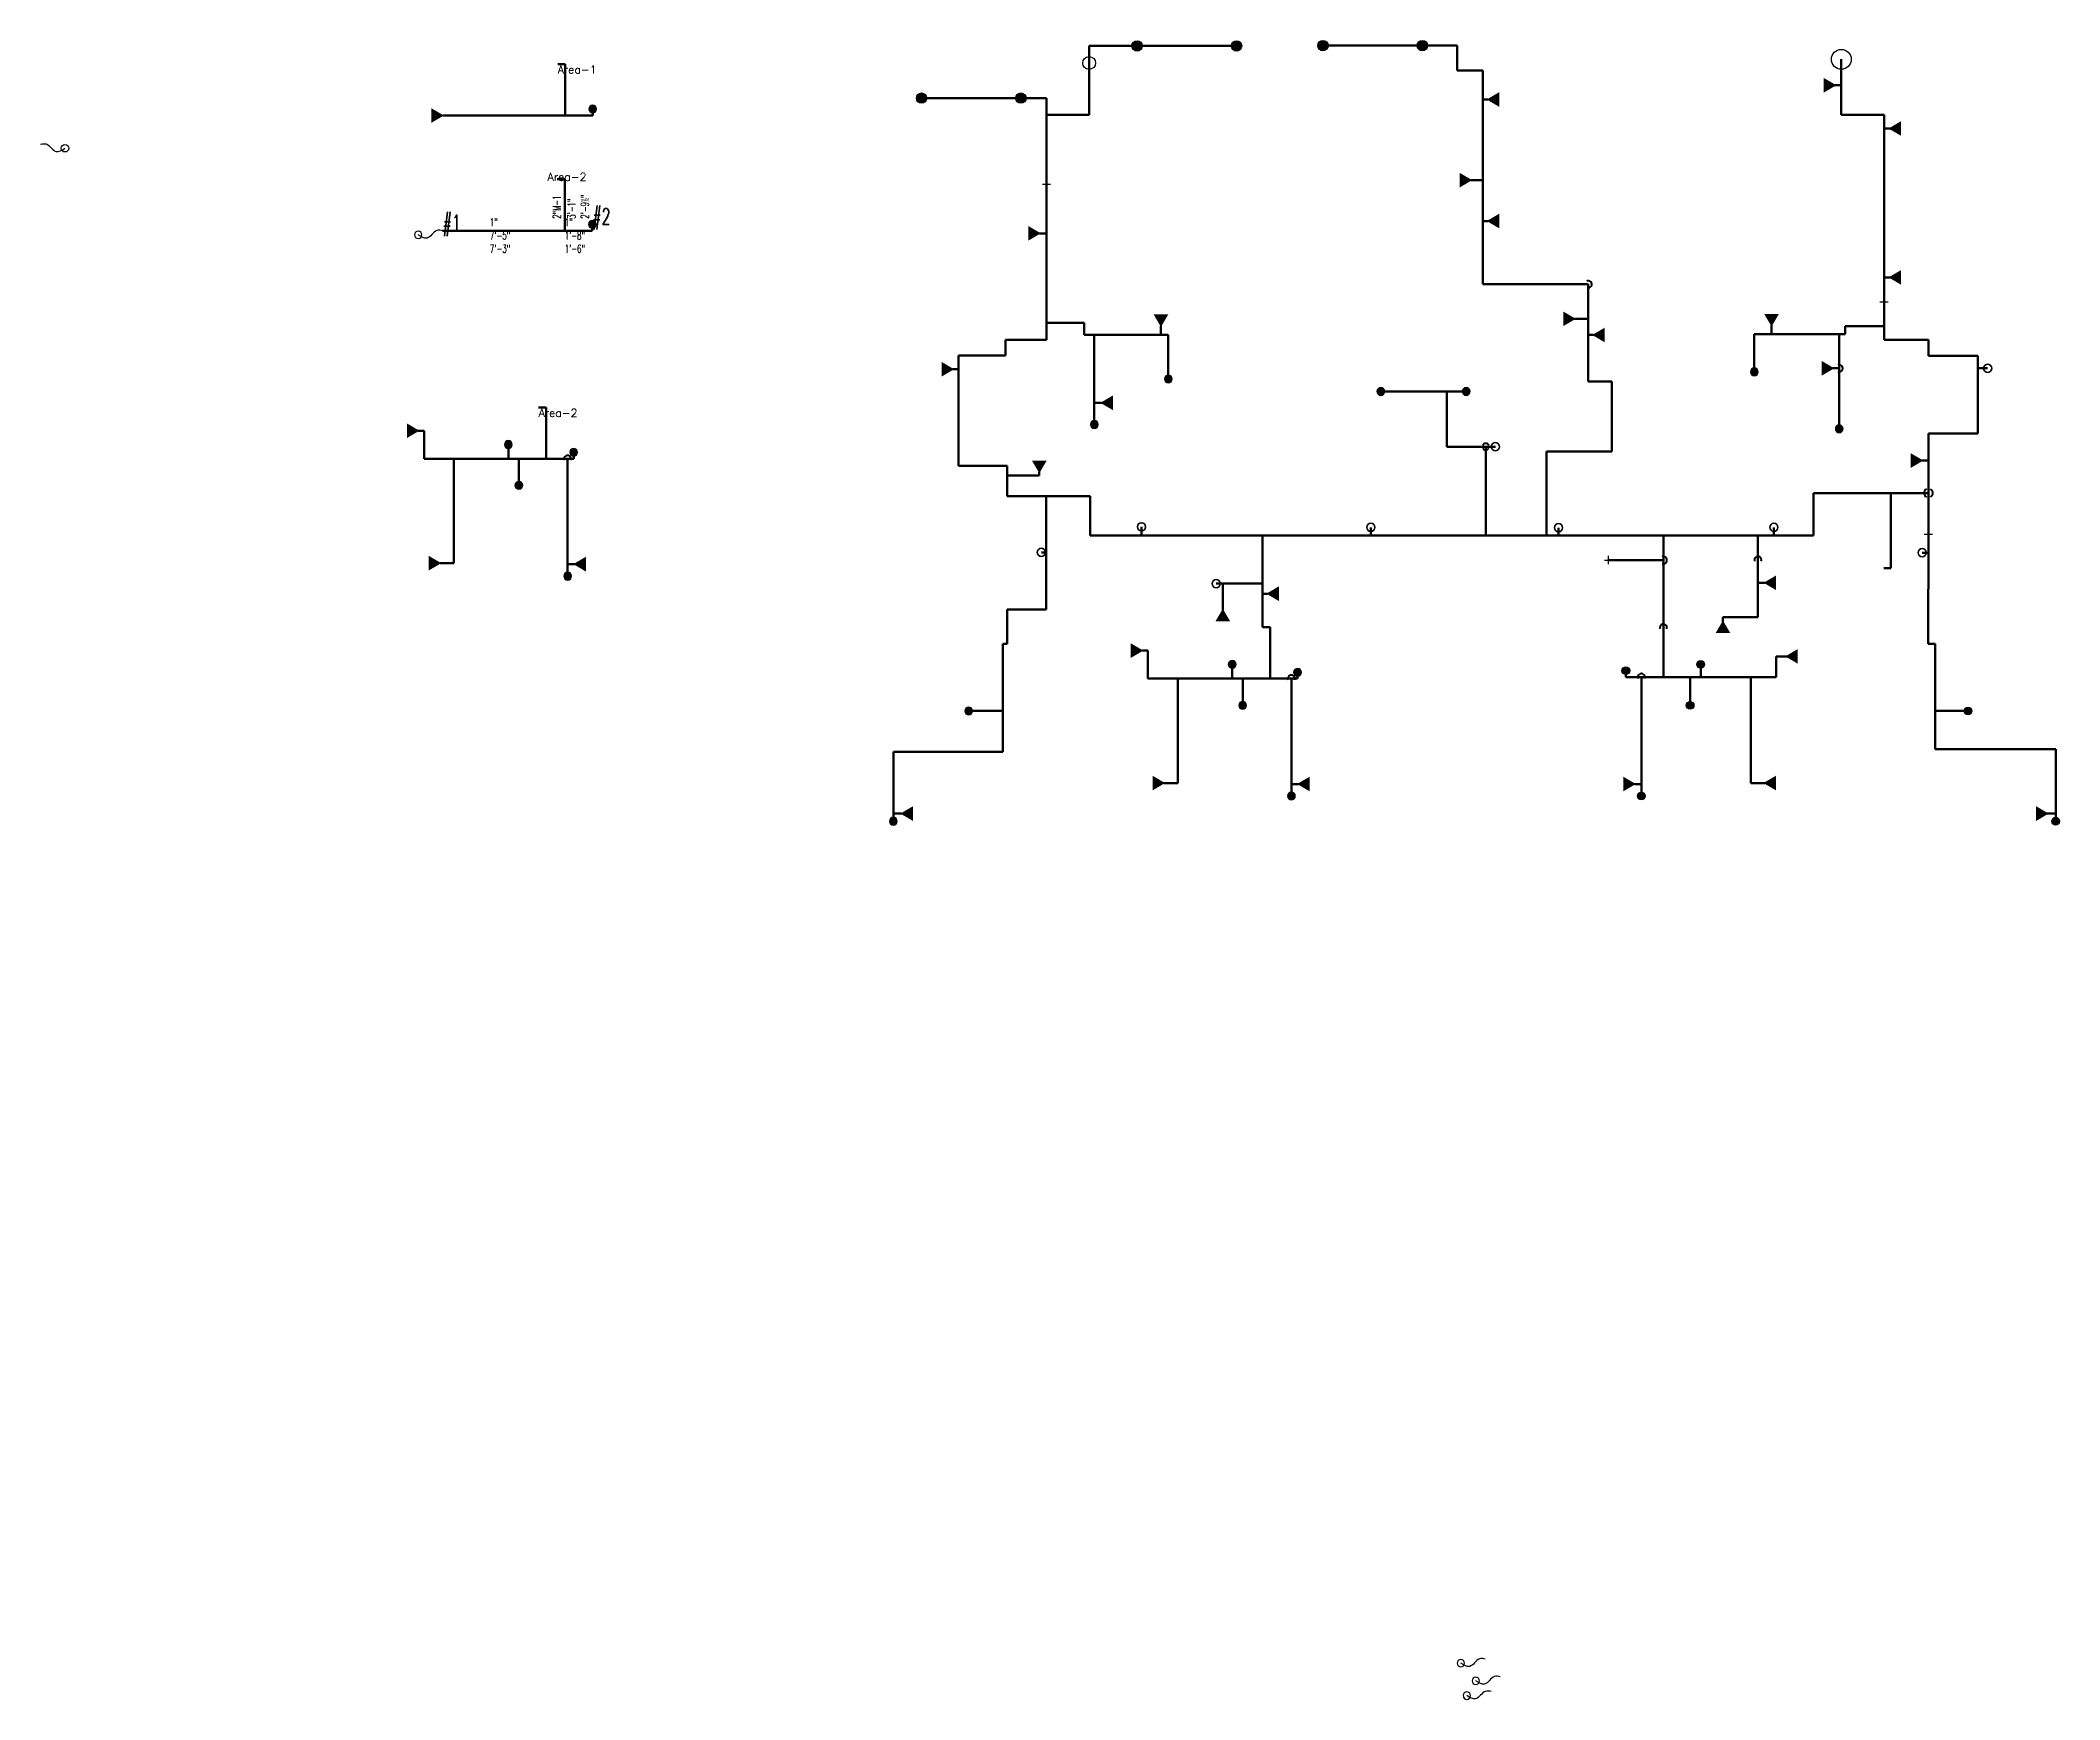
# Model space of a CAD drawing. Header units: inches. Extents: x -608 to 2119, y -619 to 1582.
# Drawn here: x -608 to 854, y -619 to 582 of the extents above; entities that cross this region are included whole.
import ezdxf

# ---------------------------------------------------------------- set-up
doc = ezdxf.new("R2010")
doc.units = ezdxf.units.IN
doc.header["$MEASUREMENT"] = 0
doc.header["$PDMODE"] = 2
doc.header["$PDSIZE"] = 3
doc.layers.add('spk-pipe-cuts', color=7, linetype='Continuous')
for name, color, linetype, lineweight in [('spkr-flex', 7, 'Continuous', 30), ('SPRK PIPE BL', 6, 'Continuous', 50), ('SPRK PIPEMN 2GR', 5, 'Continuous', 50), ('SPRK-COUPLING', 7, 'Continuous', 40), ('sprk-hd-conc', 7, 'Continuous', 30), ('sprk-hd-sw', 7, 'Continuous', 30), ('SPRK-HD-UP', 7, 'Continuous', 35), ('SPRK-PipeMN-2h', 7, 'Continuous', 60)]:
    doc.layers.add(name, color=color, linetype=linetype, lineweight=lineweight)
doc.styles.add('SIMPLEX', font='SIMPLEX.shx', dxfattribs={"width": 0.65, "height": 5.75})
doc.styles.get("Standard").update_dxf_attribs({"font": 'simplex.shx', "width": 0.65, "height": 5.75})

# ---------------------------------------------------------------- blocks, each defined once
blk = doc.blocks.new('sprk-hd-sw')
at = {"layer": 'sprk-hd-sw', "const_width": 3}
blk.add_lwpolyline([(-2.1, 0), (-6.7, 2.7), (-6.7, -2.7)], close=True, dxfattribs=at)
at = {"layer": 'sprk-hd-sw'}
blk.add_circle((0, 0), 0.305, dxfattribs=at)
blk = doc.blocks.new('SPRK-HD-UP')
at = {"layer": 'SPRK-HD-UP'}
blk.add_circle((0, 0), 3.75, dxfattribs=at)
blk = doc.blocks.new('sprk-hd-conc')
at = {"layer": 'sprk-hd-conc', "const_width": 3.75}
blk.add_lwpolyline([(-1.875, 0, 1), (1.875, 0, 1)], format="xyb", close=True, dxfattribs=at)
at = {"layer": 'sprk-hd-conc'}
blk.add_circle((0, 0), 3.75, dxfattribs=at)
blk = doc.blocks.new('AREA-CONFIG')
at = {"flags": 1}
for tag, p in [('CUT-LONGER-THAN', (0, -48.3)), ('IGNORE-SHORTER-THAN', (0, -41.4)), ('CUT-BRANCH-INTO', (0, -55.2)), ('CUT-MAIN-INTO', (0, -62.1)), ('MAIN-CUT-CLEARANCE', (0, -69))]:
    blk.add_attdef(tag, p, '', height=5.75, dxfattribs=at)
at = {"layer": 'spk-pipe-cuts', "style": 'SIMPLEX', "flags": 1}
for tag, p in [('AREA-ID', (0, 0)), ('MAIN-LABEL', (0, -13.8)), ('MAIN-START-NO', (0, -20.7)), ('BRANCH-LABEL', (0, -27.6)), ('BRANCH-START-NO', (0, -34.5))]:
    blk.add_attdef(tag, p, '', height=5.75, dxfattribs=at)
at = {"layer": 'spk-pipe-cuts', "style": 'SIMPLEX'}
blk.add_attdef('AREA-NAME', (0, -6.9), '', height=5.75, dxfattribs=at)
blk = doc.blocks.new('coupling')
at = {"layer": 'SPRK-COUPLING', "const_width": 0.4}
for points in [[(-4, 0), (4, 0)], [(0, 4), (0, -4)]]:
    blk.add_lwpolyline(points, dxfattribs=at)
blk = doc.blocks.new('sprk-hd-flex')
at = {"layer": 'spkr-flex'}
blk.add_circle((17.7, -2.9), 2.71, dxfattribs=at)
blk.add_spline([(0, 0.1), (4.1, 0.2, 0), (11.3, -5.3, 0), (17.7, -2.9)], degree=3, dxfattribs=at)
at = {"layer": 'spkr-flex', "xscale": 0.025, "yscale": 0.025, "zscale": 0.025}
blk.add_blockref('coupling', (0, 0.1), dxfattribs=at)
blk = doc.blocks.new('A$C78bed088')
at = {"layer": 'spkr-flex', "xscale": -1}
blk.add_blockref('sprk-hd-flex', (836.2, -1053), dxfattribs=at)

msp = doc.modelspace()

# ---------------------------------------------------------------- linework, layer by layer
at = {"layer": 'spk-pipe-cuts'}
for centre, radius in [((151.1, 565.7), 4.65), ((695.8, 568.4), 7.21)]:
    msp.add_circle(centre, radius, dxfattribs=at)
for p in [(120.2, 478), (726.8, 392.7), (758.9, 224.6, 0), (527.2, 205.8)]:
    msp.add_point(p, dxfattribs=at)
at = {"layer": 'SPRK PIPE BL'}
for p, q in [((257.8, 578.1), (151.1, 578.1)), ((151.1, 578.1), (151.1, 528.2)), ((320.4, 578.3), (417.6, 578.3)), ((417.6, 578.3), (417.6, 560.4)), ((417.6, 560.4), (436.2, 560.4)), ((436.2, 560.4), (436.2, 405.5)), ((695.8, 568.4), (695.8, 528.2)), ((691.3, 549.6), (695.8, 549.6)), ((-316.8, 527.7), (-208.4, 527.7)), ((-208.4, 532.4), (-208.4, 527.7)), ((29.7, 540.3), (120.2, 540.3)), ((120.2, 540.3), (120.2, 478)), ((151.1, 528.2), (120.2, 528.2)), ((439.9, 539.3), (436.2, 539.3)), ((695.8, 528.2), (726.8, 528.2)), ((726.8, 392.7), (726.8, 528.2)), ((730.9, 518.3), (726.8, 518.3)), ((427.6, 480.9), (436.2, 480.9)), ((-317.1, 444.2), (-208.7, 444.2)), ((-208.7, 448.9), (-208.7, 444.2)), ((115.2, 442.4), (120.2, 442.4)), ((439.9, 451.3), (436.2, 451.3)), ((730.9, 410.5), (726.8, 410.5)), ((502.6, 380.5), (512.6, 380.5)), ((147.4, 377.6), (120.2, 377.6)), ((147.4, 369), (147.4, 377.6)), ((208.4, 369), (147.4, 369)), ((154.8, 369), (154.8, 304)), ((203.1, 375.5), (203.1, 369)), ((208.4, 336.9), (208.4, 369)), ((516.3, 368.8), (512.6, 368.8)), ((632.8, 369.3), (698.7, 369.3)), ((632.8, 342.1), (632.8, 369.3)), ((645.3, 375.8), (645.3, 369.3)), ((694.3, 369.3), (694.3, 300.9)), ((698.7, 369.3), (698.7, 375.3)), ((698.7, 375.3), (726.8, 375.3)), ((52.4, 344), (56.5, 344)), ((689.8, 344.7), (694.3, 344.7)), ((801.8, 344.7), (794.8, 344.7)), ((362.3, 327.9), (424.1, 327.9)), ((410.1, 327.9), (410.1, 287.9)), ((160.1, 319.7), (154.8, 319.7)), ((-334.8, 299.5), (-330.6, 299.5)), ((-330.6, 299.5), (-330.6, 279.1)), ((-330.6, 279.1), (-222.2, 279.1)), ((-308.9, 203.6), (-308.9, 279.1)), ((-269.5, 289.5), (-269.5, 279.1)), ((-261.9, 259.9), (-261.9, 279.1)), ((-226.6, 194.2), (-226.6, 279.1)), ((-222.2, 283.8), (-222.2, 279.1)), ((410.1, 287.9), (438.3, 287.9)), ((438.3, 287.9), (438.3, 223.6)), ((438.3, 287.9), (445.3, 287.9)), ((754.3, 277.9), (758.9, 277.9)), ((115, 267), (91.8, 267)), ((115, 269.6), (115, 267)), ((120, 170.1), (120, 252, 0)), ((189, 229.9), (189, 223.6)), ((355.1, 229.5), (355.1, 223.6)), ((491, 229.3), (491, 223.4)), ((635.4, 164.5), (635.4, 223.6)), ((647, 229.5), (647, 223.6)), ((758.9, 224.6, 0), (758.8, 145.1)), ((116.5, 211.4, 0), (120, 211.4, 0)), ((754.4, 211.2), (758.9, 211.2)), ((-319, 203.6), (-308.9, 203.6)), ((-221.6, 202.9), (-226.6, 202.9)), ((243.1, 188.8), (276.6, 188.8)), ((247.9, 169.7), (247.9, 188.8)), ((280.3, 181.5), (276.6, 181.5)), ((640.4, 189.4), (635.4, 189.4)), ((91.8, 145.1), (91.8, 170.1)), ((91.8, 170.1), (120, 170.1)), ((610.1, 161.2), (610.1, 164.5)), ((610.1, 164.5), (635.4, 164.5)), ((91.8, 145.1), (88.5, 145.1)), ((88.5, 145.1), (88.5, 67)), ((189.4, 140.3), (193.6, 140.3)), ((193.6, 140.3), (193.6, 120)), ((648.6, 136.1), (648.6, 121.1)), ((656.1, 136.1), (648.6, 136.1)), ((758.8, 145.1), (763.7, 145.1)), ((763.7, 145.1), (763.7, 69)), ((193.6, 120), (302, 120)), ((215.3, 44.4), (215.3, 120)), ((254.7, 130.3), (254.7, 120)), ((262.3, 100.7), (262.3, 120)), ((297.6, 35), (297.6, 120)), ((302, 124.6), (302, 120)), ((539.8, 125.8, 0), (539.8, 121.1, 0)), ((648.6, 121.1), (539.8, 121.1, 0)), ((551, 35), (551, 121.1)), ((586.3, 100.7), (586.3, 121.1)), ((594, 130.3), (594, 121.1)), ((630.2, 44.4), (630.2, 121.1)), ((63.8, 96.6), (88.5, 96.6)), ((787.6, 96.6), (763.7, 96.6)), ((88.5, 67), (9.3, 67)), ((9.3, 67), (9.3, 16.8)), ((763.7, 69), (851.1, 69)), ((851.1, 69), (851.1, 16.8)), ((205.2, 44.4), (215.3, 44.4)), ((640.3, 44.4), (630.2, 44.4)), ((302.6, 43.7), (297.6, 43.7)), ((546.1, 43.7), (551, 43.7)), ((15.3, 22.3), (9.3, 22.3)), ((845.1, 22.3), (851.1, 22.3))]:
    msp.add_line(p, q, dxfattribs=at)
at = {"layer": 'SPRK PIPE BL', "lineweight": 40}
for centre, radius, start, end in [((694.3, 344.7), 2.53, 248.2595, 111.7405), ((-226.6, 279.1), 2.53, 338.2595, 201.7405), ((438.3, 287.9), 2.4, 23.7862, 156.2138), ((438.3, 287.9), 2.4, 206.3005, 333.6995), ((635.4, 206), 2.53, 338.2595, 201.7405), ((297.6, 120), 2.53, 338.2595, 201.7405), ((551, 121.1, 0), 2.53, 338.2595, 201.7405)]:
    msp.add_arc(centre, radius, start, end, dxfattribs=at)
at = {"layer": 'SPRK PIPEMN 2GR'}
for p, q in [((-233.8, 565), (-228.3, 565)), ((-228.3, 565), (-228.3, 527.7)), ((-234.1, 481.5), (-228.6, 481.5)), ((-228.6, 481.5), (-228.6, 444.2)), ((120.2, 478), (120.2, 365.3)), ((436.2, 405.5), (512.6, 405.5)), ((726.8, 392.7), (726.8, 365.3)), ((758.9, 365.3), (726.8, 365.3)), ((758.9, 365.3), (758.9, 353.7)), ((794.8, 353.7), (758.9, 353.7)), ((-247.6, 316.4), (-242.1, 316.4)), ((-242.1, 316.4), (-242.1, 279.1)), ((758.9, 254.4, 0), (758.9, 224.6, 0)), ((527.2, 205.8), (567, 205.8)), ((567, 205.8), (567, 121.1, 0)), ((276.6, 157.2), (282.1, 157.2)), ((282.1, 157.2), (282.1, 120))]:
    msp.add_line(p, q, dxfattribs=at)
at = {"layer": 'SPRK PIPEMN 2GR', "lineweight": 40}
for centre, start, end in [((512.6, 405.5), 254.3943, 117.8753), ((567, 205.8), 248.2595, 111.7405), ((567, 157, 0), 338.2595, 201.7405)]:
    msp.add_arc(centre, 2.53, start, end, dxfattribs=at)
at = {"layer": 'SPRK-PipeMN-2h'}
for p, q in [((512.6, 335.2), (512.6, 405.5)), ((56.5, 274.1), (56.5, 354)), ((56.5, 354), (90.5, 354)), ((120.2, 365.3), (90.5, 365.3)), ((90.5, 365.3), (90.5, 354)), ((794.8, 297.5), (794.8, 353.7)), ((512.6, 335.2), (529.6, 335.2)), ((529.6, 284.4), (529.6, 335.2)), ((758.9, 297.5), (794.8, 297.5)), ((758.9, 297.5), (758.9, 254.4, 0)), ((482.3, 284.4), (482.3, 223.6)), ((529.6, 284.4), (482.3, 284.4)), ((91.8, 274.1), (56.5, 274.1)), ((91.8, 252), (91.8, 274.1)), ((91.8, 252), (151.8, 252, 0)), ((151.8, 223.6), (151.8, 252)), ((675.7, 254.4, 0), (675.7, 223.6, 0)), ((731.6, 254.4, 0), (675.7, 254.4, 0)), ((731.6, 200, -0.3), (731.6, 254.4, 0)), ((731.6, 254.4, 0), (758.9, 254.4, 0)), ((151.8, 223.6, 0), (675.7, 223.6, 0)), ((276.6, 223.6), (276.6, 157.2)), ((567, 205.8), (567, 223.6, 0)), ((726.6, 200, -0.3), (731.6, 200, -0.3))]:
    msp.add_line(p, q, dxfattribs=at)
at = {"layer": 'SPRK-PipeMN-2h', "lineweight": 40}
for start, end in [(113.7862, 246.2138), (296.3005, 63.6995)]:
    msp.add_arc((758.9, 254.4, 0), 3.21, start, end, dxfattribs=at)

# ---------------------------------------------------------------- block references
for p, values in [((-233.8, 565), {'AREA-NAME': 'Area-1'}), ((-241.1, 487.3), {'AREA-NAME': 'Area-2'}), ((-247.6, 316.4), {'AREA-NAME': 'Area-2'})]:
    msp.add_blockref('AREA-CONFIG', p).add_auto_attribs(values)
for name, p in [('sprk-hd-flex', (-608.3, 506.9)), ('A$C78bed088', (-398.2, 463.1))]:
    msp.add_blockref(name, p)
at = {"layer": 'spkr-flex', "xscale": -1}
for p in [(-317.1, 444.2), (442.3, -613.4), (448.8, -602.7)]:
    msp.add_blockref('sprk-hd-flex', p, dxfattribs=at)
at = {"layer": 'sprk-hd-conc'}
for p in [(185.8, 578.1), (257.8, 578.1), (320.4, 578.3), (392.4, 578.3), (29.7, 540.3), (101.7, 540.3)]:
    msp.add_blockref('sprk-hd-conc', p, dxfattribs=at)
at = {"layer": 'sprk-hd-conc', "yscale": 0.75, "zscale": 0.75}
for p, xscale in [((-208.4, 532.4), -0.75), ((-208.7, 448.9), -0.75), ((208.4, 336.9), -0.75), ((632.8, 342.1), -0.75), ((362.3, 327.9), -0.75), ((424.1, 327.9), -0.75), ((154.8, 304), -0.75), ((694.3, 300.9), -0.75), ((-269.5, 289.5), -0.75), ((-222.2, 283.8), -0.75), ((-261.9, 259.9), -0.75), ((-226.6, 194.2), -0.75), ((254.7, 130.3), -0.75), ((594, 130.3), 0.75), ((302, 124.6), -0.75), ((539.8, 125.8, 0), 0.75), ((262.3, 100.7), -0.75), ((586.3, 100.7), 0.75), ((63.8, 96.6), -0.75), ((787.6, 96.6), 0.75), ((297.6, 35), -0.75), ((551, 35), 0.75), ((9.3, 16.8), -0.75), ((851.1, 16.8), 0.75)]:
    msp.add_blockref('sprk-hd-conc', p, dxfattribs=dict(at, xscale=xscale))
at = {"layer": 'sprk-hd-sw'}
for p, rotation in [((439.9, 539.3), 180), ((439.9, 451.3), 180), ((516.3, 368.8), 180), ((160.1, 319.7), 180), ((115, 269.6), 270), ((-221.6, 202.9), 180), ((640.4, 189.4), 180), ((280.3, 181.5), 180), ((247.9, 169.7), 90), ((610.1, 161.2), 90), ((302.6, 43.7), 180), ((15.3, 22.3), 180)]:
    msp.add_blockref('sprk-hd-sw', p, dxfattribs=dict(at, rotation=rotation))
at = {"layer": 'sprk-hd-sw', "xscale": -1}
for p, rotation in [((691.3, 549.6), 180), ((203.1, 375.5), 90), ((645.3, 375.8), 90), ((689.8, 344.7), 180), ((754.3, 277.9), 180), ((546.1, 43.7), 180), ((845.1, 22.3), 180)]:
    msp.add_blockref('sprk-hd-sw', p, dxfattribs=dict(at, rotation=rotation))
at = {"layer": 'sprk-hd-sw'}
for p in [(-317.1, 527.7), (427.6, 480.9), (115.2, 442.4), (502.6, 380.5), (52.4, 344), (-334.8, 299.5), (-319, 203.6), (189.4, 140.3), (205.2, 44.4)]:
    msp.add_blockref('sprk-hd-sw', p, dxfattribs=at)
at = {"layer": 'sprk-hd-sw', "xscale": -1}
for p in [(730.9, 518.3), (730.9, 410.5), (656.1, 136.1), (640.3, 44.4)]:
    msp.add_blockref('sprk-hd-sw', p, dxfattribs=at)
at = {"layer": 'SPRK-HD-UP'}
for p, xscale, yscale, zscale in [((801.8, 344.7), 0.7874999999985448, 0.7874999999985448, 0.7874999999985448), ((355.1, 229.5), -0.7874999999985448, 0.7875000000003638, 0.7875000000000001), ((116.5, 211.4, 0), -0.7874999999985448, 0.7875000000003638, 0.7875000000000001)]:
    msp.add_blockref('SPRK-HD-UP', p, dxfattribs=dict(at, xscale=xscale, yscale=yscale, zscale=zscale))
for p, xscale, yscale, zscale, rotation in [((445.3, 287.9), -0.7874999999985448, 0.7875000000003638, 0.7875000000000001, 270), ((189, 229.9), 0.7874999999985448, 0.7874999999985448, 0.7874999999985448, 180), ((491, 229.3), -0.7874999999985559, 0.7875000000003638, 0.7875000000000001, 359.9996740391522), ((647, 229.5), -0.7874999999985559, 0.7875000000003638, 0.7875000000000001, 359.9996740391522), ((754.4, 211.2), -0.7874999999985448, 0.7875000000003638, 0.7875000000000001, 180), ((243.1, 188.8), 0.7874999999985448, 0.7874999999985448, 0.7874999999985448, 180)]:
    msp.add_blockref('SPRK-HD-UP', p, dxfattribs=dict(at, xscale=xscale, yscale=yscale, zscale=zscale, rotation=rotation))

# ---------------------------------------------------------------- texts
at = {"width": 0.65}
msp.add_text('2"M-1', height=5.75, rotation=90, dxfattribs=at).set_placement((-231.6, 452.9))
for s, p in [('#1', (-317.1, 444.2)), ('#2', (-208.7, 448.9))]:
    msp.add_text(s, height=11.5, dxfattribs=at).set_placement(p)
at = {"insert": (-226.6, 452.9), "char_height": 5.75, "width": 150, "attachment_point": 1, "rotation": 90}
msp.add_mtext('3\'-1"\\P2\'-9½"', dxfattribs=at)
at = {"char_height": 5.75, "width": 150, "attachment_point": 1}
for s, insert in [('1"\\P7\'-5"\\P7\'-3"', (-282.9, 453.3)), ('1"\\P1\'-8"\\P1\'-6"', (-228.7, 453.3))]:
    msp.add_mtext(s, dxfattribs=dict(at, insert=insert))

doc.saveas('drawing.dxf')
